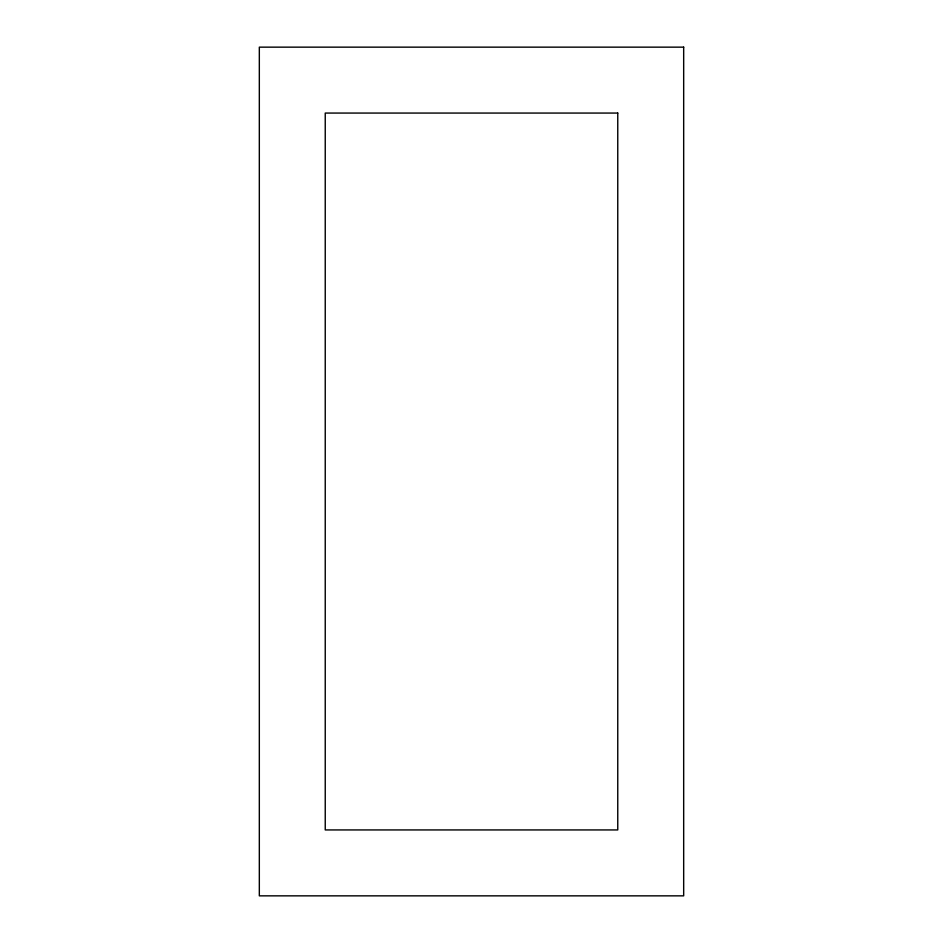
<?xml version="1.0" encoding="UTF-8"?>
<svg xmlns="http://www.w3.org/2000/svg" width="943" height="943" viewBox="0 0 943 943"><rect width="100%" height="100%" fill="white"/><g stroke="black" fill="none" stroke-linecap="round" stroke-linejoin="round"><path stroke-width="1.41" d="M683.675 47.15L259.325 47.15L259.325 895.85L683.675 895.85L683.675 47.15M617.759 113.066L325.241 113.066L325.241 829.934L617.759 829.934L617.759 113.066"/></g></svg>
